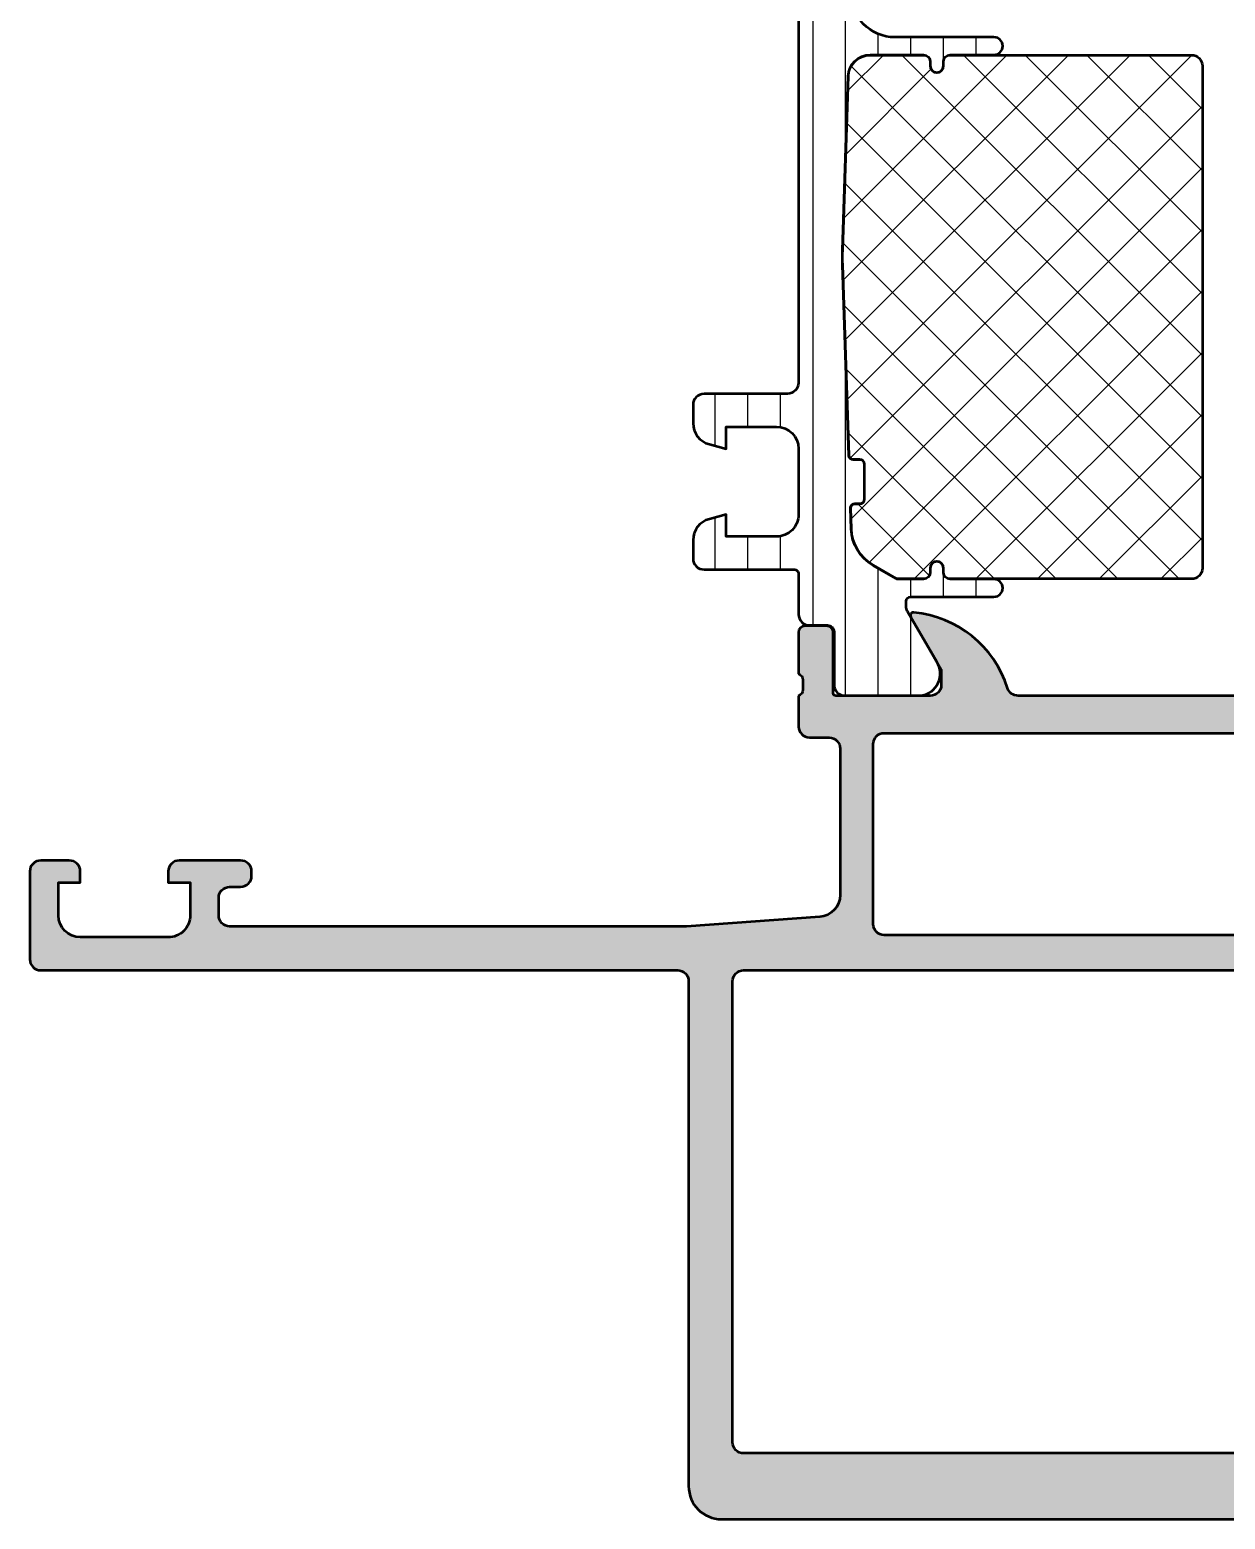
# Model space of a CAD drawing. Extents: x 0 to 104, y -25 to 90.
# Drawn here: x 0 to 54.4, y -25 to 42.8 of the extents above; entities that cross this region are included whole.
import ezdxf

# ---------------------------------------------------------------- set-up
doc = ezdxf.new("R2010")
doc.units = 0
for name, color, linetype, lineweight in [('0S-Alu contour', 7, 'Continuous', 50), ('0S-Alu hatch', 252, 'Continuous', 25), ('0S-Plastic contour', 254, 'Continuous', 50), ('0S-Plastic hatch', 253, 'Continuous', 25), ('0S-PT contour', 91, 'Continuous', 50), ('0S-PT hatch', 103, 'Continuous', 25)]:
    doc.layers.add(name, color=color, linetype=linetype, lineweight=lineweight)

# ---------------------------------------------------------------- blocks, each defined once
blk = doc.blocks.new('439470__2606C17D_E844_422C_BFD8_813927FF504A_')
at = {"layer": '0S-PT hatch'}
h = blk.add_hatch(dxfattribs=at)
h.set_pattern_fill('ANSI37', color=256, scale=0.625, angle=90, style=0)
h.set_pattern_definition([(135, (0, 0), (-1.403165018917055, -1.403165018917055), []), (225, (0, 0), (1.403165018917055, -1.403165018917055), [])])
edge = h.paths.add_edge_path()
edge.add_line((53.38999999999995, 41.19001272907964), (53.38999999999996, 18.31001272907964))
edge.add_ellipse((52.89999999999998, 18.31001272907965), major_axis=(-0.4899999999999878, 0), ratio=1, start_angle=90, end_angle=180, ccw=False)
edge.add_line((52.89999999999998, 17.82001272907966), (43.89999999999999, 17.8200127290796))
edge.add_line((43.89999999999999, 17.8200127290796), (41.9, 17.82001272907963))
edge.add_ellipse((41.9, 18.11001272907963), major_axis=(-0.2899999999999955, 0), ratio=1, start_angle=0, end_angle=89.99999999999858, ccw=False)
edge.add_line((41.61000000000001, 18.11001272907952), (41.60999999999993, 18.31001272907975))
edge.add_arc((41.29999999999993, 18.31001272907966), 0.3099999999999952, 0, 180)
edge.add_line((40.98999999999993, 18.31001272907958), (40.98999999999999, 18.11001272907976))
edge.add_ellipse((40.69999999999995, 18.11001272907969), major_axis=(-0.2900000000000347, 0), ratio=1, start_angle=90.00000000000142, end_angle=180, ccw=False)
edge.add_line((40.69999999999995, 17.82001272907965), (39.53589838479972, 17.82001272907965))
edge.add_ellipse((39.53589838479973, 18.0100127287111), major_axis=(-0.1899999996314463, 0), ratio=1, start_angle=60.00000534630499, end_angle=89.99999999999568, ccw=False)
edge.add_line((39.44089840033779, 17.84546789344672), (38.40409590093626, 18.44406596657968))
edge.add_ellipse((39.39909573626413, 20.1674566062667), major_axis=(-1.98999999227722, 0), ratio=1, start_angle=1.722604667158521, end_angle=60.000005346308, ccw=False)
edge.add_line((37.40999506830988, 20.10763602446322), (37.37927362931835, 21.04376804488765))
edge.add_ellipse((37.56917139848768, 21.04999999999961), major_axis=(-0.1900000000000126, 0), ratio=1, start_angle=-90, end_angle=1.8796251589948838, ccw=False)
edge.add_line((37.56917139848768, 21.23999999999963), (37.79999999999999, 21.23999999999962))
edge.add_arc((37.79999999999998, 21.44999999999962), 0.2100000000000008, 270.0000000000019, 360)
edge.add_line((38.00999999999998, 21.44999999999963), (38.00999999999999, 23.04999999999962))
edge.add_arc((37.79999999999998, 23.04999999999962), 0.210000000000008, 0, 89.99999999999805)
edge.add_line((37.79999999999999, 23.25999999999963), (37.49040958715016, 23.25999999999963))
edge.add_ellipse((37.49040958715017, 23.44999999999963), major_axis=(-0.1900000000000013, 0), ratio=1, start_angle=1.8796251589948838, end_angle=89.99999999999568, ccw=False)
edge.add_line((37.30051181798085, 23.44376804488766), (37.015375189466, 32.13234308924557))
edge.add_ellipse((47.00000000000103, 32.46001272908021), major_axis=(-9.990000000001055, 0), ratio=1, start_angle=-1.8796251590375732, end_angle=1.8796251589956796, ccw=False)
edge.add_line((37.01537518946624, 32.7876823689222), (37.27314964864753, 40.72248779861804))
edge.add_ellipse((38.2626152114766, 40.69001443652173), major_axis=(-0.9899982925593842, 0), ratio=1, start_angle=269.9999043405416, end_angle=358.12027918121726, ccw=False)
edge.add_line((38.26261686435053, 41.68001272907973), (40.70000000000005, 41.68001272907964))
edge.add_ellipse((40.70000000000005, 41.39001272907971), major_axis=(-0.2899999999999423, 0), ratio=1, start_angle=180, end_angle=270, ccw=False)
edge.add_line((40.98999999999999, 41.39001272907971), (40.98999999999999, 41.19001272907967))
edge.add_arc((41.29999999999998, 41.19001272907967), 0.309999999999981, 180, 360)
edge.add_line((41.60999999999996, 41.19001272907967), (41.60999999999996, 41.39001272907967))
edge.add_ellipse((41.89999999999993, 41.39001272907967), major_axis=(-0.2899999999999707, 0), ratio=1, start_angle=270.0000000000014, end_angle=360, ccw=False)
edge.add_line((41.89999999999992, 41.68001272907964), (43.89999999999999, 41.68001272907964))
edge.add_line((43.89999999999999, 41.68001272907964), (52.89999999999992, 41.68001272907966))
edge.add_ellipse((52.89999999999993, 41.19001272907965), major_axis=(-0.4900000000000091, 0), ratio=1, start_angle=180, end_angle=270.0000000000008, ccw=False)
at = {"layer": '0S-PT contour', "color": 7}
for points in [[(38.26261686435053, 41.68001272907973), (40.70000000000005, 41.68001272907964)], [(40.98999999999999, 41.39001272907971), (40.98999999999999, 41.19001272907967)], [(41.60999999999996, 41.19001272907967), (41.60999999999996, 41.39001272907967)], [(41.89999999999992, 41.68001272907964), (43.89999999999999, 41.68001272907964), (52.89999999999992, 41.68001272907966)], [(37.01537518946624, 32.7876823689222), (37.27314964864753, 40.72248779861804)], [(53.38999999999995, 41.19001272907964), (53.38999999999996, 18.31001272907964)], [(37.30051181798085, 23.44376804488766), (37.015375189466, 32.13234308924557)], [(37.79999999999999, 23.25999999999963), (37.49040958715016, 23.25999999999963)], [(38.00999999999998, 21.44999999999963), (38.00999999999999, 23.04999999999962)], [(37.40999506830988, 20.10763602446322), (37.37927362931835, 21.04376804488765)], [(37.56917139848768, 21.23999999999963), (37.79999999999999, 21.23999999999962)], [(39.44089840033779, 17.84546789344672), (38.40409590093626, 18.44406596657968)], [(40.69999999999995, 17.82001272907965), (39.53589838479972, 17.82001272907965)], [(40.98999999999993, 18.31001272907958), (40.98999999999999, 18.11001272907976)], [(41.61000000000001, 18.11001272907952), (41.60999999999993, 18.31001272907975)], [(52.89999999999998, 17.82001272907966), (43.89999999999999, 17.8200127290796), (41.9, 17.82001272907963)]]:
    blk.add_lwpolyline(points, dxfattribs=at)
at = {"layer": '0S-PT contour', "color": 7, "extrusion": (0, 0, -1)}
for centre, radius, start, end in [((-38.2626152114766, 40.69001443652173), 0.9899982925593842, 1.879720818782751, 90.0000956594584), ((-40.70000000000005, 41.39001272907971), 0.2899999999999423, 90, 180), ((-41.89999999999993, 41.39001272907967), 0.2899999999999707, 0, 89.9999999999986), ((-52.89999999999993, 41.19001272907965), 0.4900000000000091, 89.99999999999918, 180), ((-47.00000000000103, 32.46001272908021), 9.990000000001055, 358.1203748410043, 1.879625159037613), ((-37.49040958715017, 23.44999999999963), 0.1900000000000013, 270.0000000000043, 358.1203748410051), ((-37.56917139848768, 21.04999999999961), 0.1900000000000126, 358.1203748410051, 90), ((-39.39909573626413, 20.1674566062667), 1.98999999227722, 299.999994653692, 358.2773953328415), ((-39.53589838479973, 18.0100127287111), 0.1899999996314463, 270.0000000000043, 299.999994653695), ((-40.69999999999995, 18.11001272907969), 0.2900000000000347, 180, 269.9999999999986), ((-41.9, 18.11001272907963), 0.2899999999999956, 270.0000000000014, 0), ((-52.89999999999998, 18.31001272907965), 0.4899999999999878, 180, 270)]:
    blk.add_arc(centre, radius, start, end, dxfattribs=at)
at = {"layer": '0S-PT contour', "color": 7}
for centre, radius, start, end in [((41.29999999999998, 41.19001272907967), 0.309999999999981, 180, 0), ((37.79999999999998, 23.04999999999962), 0.210000000000008, 0, 89.99999999999805), ((37.79999999999998, 21.44999999999962), 0.2100000000000008, 270.0000000000019, 0), ((41.29999999999993, 18.31001272907966), 0.3099999999999952, 0, 180)]:
    blk.add_arc(centre, radius, start, end, dxfattribs=at)
blk = doc.blocks.new('284639__B4BC4FC8_8B70_4D64_A256_38E48E57E99B___7D52EF8F_639D_42D3_B5BF_4FE0A9DB1EBC_')
at = {"layer": '0S-Plastic hatch'}
h = blk.add_hatch(dxfattribs=at)
h.set_pattern_fill('ANSI31', color=256, scale=0.4680000000000001, angle=45, style=0)
h.set_pattern_definition([(90, (0, 0), (-1.4859, 0), [])])
edge = h.paths.add_edge_path()
edge.add_line((34.99999999999994, 48.79000299999965), (35, 26.74999999999958))
edge.add_ellipse((34.50000000000001, 26.74999999999958), major_axis=(-0.4999999999999858, 0), ratio=1, start_angle=90.0000000000008, end_angle=180, ccw=False)
edge.add_line((34.50000000000001, 26.24999999999959), (30.69999999999997, 26.2499999999996))
edge.add_arc((30.69999999999997, 25.74999999999963), 0.4999999999999681, 90, 180)
edge.add_line((30.2, 25.74999999999963), (30.19999999999999, 24.9192507766253))
edge.add_arc((31.20000000000009, 24.91925077662529), 1.000000000000103, 180, 255.0000000000064)
edge.add_line((30.94118095489765, 23.9533249503361), (31.7, 23.74999999999965))
edge.add_line((31.7, 23.74999999999965), (31.7, 24.74999999999957))
edge.add_line((31.7, 24.74999999999957), (34.00000000000007, 24.74999999999953))
edge.add_ellipse((34.00000000000006, 23.7499999999996), major_axis=(-0.999999999999936, 0), ratio=1, start_angle=180, end_angle=269.9999999999992, ccw=False)
edge.add_line((35, 23.7499999999996), (34.99999999999999, 20.74999999999958))
edge.add_ellipse((33.99999999999999, 20.74999999999959), major_axis=(-0.9999999999999928, 0), ratio=1, start_angle=89.9999999999996, end_angle=180, ccw=False)
edge.add_line((33.99999999999999, 19.74999999999959), (31.69999999999999, 19.74999999999959))
edge.add_line((31.69999999999999, 19.74999999999959), (31.69999999999999, 20.7499999999996))
edge.add_line((31.69999999999999, 20.7499999999996), (30.94118095489742, 20.54667504966297))
edge.add_arc((31.19999999999999, 19.58074922337391), 0.9999999999999957, 105.0000000000028, 180)
edge.add_line((30.2, 19.58074922337392), (30.2, 18.74999999999953))
edge.add_arc((30.69999999999999, 18.74999999999953), 0.4999999999999929, 180, 270.0000000000008)
edge.add_line((30.7, 18.24999999999954), (34.79999999999998, 18.2499999999996))
edge.add_ellipse((34.79999999999999, 18.04999999999958), major_axis=(-0.2000000000000206, 0), ratio=1, start_angle=180, end_angle=270.00000000000205, ccw=False)
edge.add_line((35, 18.04999999999957), (35.00000000000001, 16.20999699999964))
edge.add_arc((35.50000000000001, 16.20999699999965), 0.5, 180, 269.9999999999992)
edge.add_line((35.5, 15.70999699999965), (36.31804666212627, 15.70999699999965))
edge.add_ellipse((36.31804666212627, 15.40999699999963), major_axis=(-0.3000000000000184, 0), ratio=1, start_angle=179.9920752627074, end_angle=270, ccw=False)
edge.add_line((36.61804665925673, 15.40995550617244), (36.61771471172926, 13.00999861706357))
edge.add_arc((37.11771068916784, 13.00999597743822), 0.4999959774455549, 179.9996975182267, 270)
edge.add_line((37.11771068916784, 12.50999999999266), (40.59425482689242, 12.50999999999964))
edge.add_arc((40.45194417790106, 13.49981807472249), 0.9999960709244813, 278.1816080518998, 392.7270160998409)
edge.add_line((41.29319682689241, 14.04045299999965), (39.96698728326968, 16.33751562589297))
edge.add_ellipse((40.40000000000004, 16.58751560019252), major_axis=(-0.4999999999999856, 0), ratio=1, start_angle=0, end_angle=29.999996599345593, ccw=False)
edge.add_line((39.90000000000005, 16.5875156001924), (39.9, 16.81001272907964))
edge.add_ellipse((40.09999999999996, 16.81001272907969), major_axis=(-0.1999999999999602, 0), ratio=1, start_angle=270, end_angle=360, ccw=False)
edge.add_line((40.09999999999996, 17.01001272907965), (43.89999999999999, 17.01001272907959))
edge.add_arc((43.89999999999999, 17.4100127290796), 0.4000000000000057, 269.999999999999, 449.999999999999)
edge.add_line((43.9, 17.8100127290796), (41.89999999999995, 17.81001272907961))
edge.add_ellipse((41.89999999999996, 18.11001272907961), major_axis=(-0.3000000000000043, 0), ratio=1, start_angle=0, end_angle=89.99999999999869, ccw=False)
edge.add_line((41.59999999999995, 18.11001272907962), (41.59999999999995, 18.31001272907954))
edge.add_arc((41.29999999999994, 18.31001272907952), 0.3000000000000114, 0, 180)
edge.add_line((40.99999999999993, 18.31001272907949), (40.99999999999998, 18.11001272907973))
edge.add_ellipse((40.69999999999999, 18.11001272907965), major_axis=(-0.2999999999999971, 0), ratio=1, start_angle=90, end_angle=180, ccw=False)
edge.add_line((40.69999999999999, 17.81001272907965), (39.53589838479969, 17.81001272907966))
edge.add_ellipse((39.53589838479969, 18.01001272871102), major_axis=(-0.1999999996313662, 0), ratio=1, start_angle=60.00000534630709, end_angle=90, ccw=False)
edge.add_line((39.43589840114589, 17.83680763894231), (38.39909590174435, 18.43540571207529))
edge.add_ellipse((39.39909573626412, 20.1674566062667), major_axis=(-1.999999992277204, 0), ratio=1, start_angle=1.722997710503023, end_angle=60.00000534630789, ccw=False)
edge.add_line((37.40000000000001, 20.10732170492414), (37.3692790098884, 21.04344004725019))
edge.add_ellipse((37.56917139848768, 21.04999999999963), major_axis=(-0.199999999999995, 0), ratio=1, start_angle=-90, end_angle=1.8796251589956796, ccw=False)
edge.add_line((37.56917139848768, 21.24999999999962), (37.8, 21.24999999999962))
edge.add_arc((37.8, 21.44999999999962), 0.1999999999999957, 270, 360)
edge.add_line((37.99999999999999, 21.44999999999962), (37.99999999999999, 23.04999999999962))
edge.add_arc((37.79999999999999, 23.04999999999962), 0.2000000000000028, 0, 90)
edge.add_line((37.79999999999999, 23.24999999999962), (37.49040958715016, 23.24999999999962))
edge.add_ellipse((37.49040958715016, 23.44999999999962), major_axis=(-0.1999999999999957, 0), ratio=1, start_angle=1.8796251589956796, end_angle=90, ccw=False)
edge.add_line((37.29051719855089, 23.44344004725018), (37.00536017351675, 32.13127823726563))
edge.add_ellipse((46.99997792217612, 32.45932710280771), major_axis=(-10.00000000000002, 0), ratio=1, start_angle=-1.8796251591504074, end_angle=1.879918832253395, ccw=False)
edge.add_line((37.00535849221305, 32.78732474030682), (37.26315492135421, 40.72281249283133))
edge.add_ellipse((38.26261686435048, 40.6900127290797), major_axis=(-1.00000000000002, 0), ratio=1, start_angle=269.9999999999984, end_angle=358.120374840751, ccw=False)
edge.add_line((38.26261686435051, 41.69001272907971), (40.70000000000002, 41.69001272907967))
edge.add_ellipse((40.70000000000002, 41.39001272907972), major_axis=(-0.2999999999999474, 0), ratio=1, start_angle=180, end_angle=270, ccw=False)
edge.add_line((40.99999999999997, 41.39001272907976), (41, 41.19001272907961))
edge.add_arc((41.29999999999998, 41.19001272907961), 0.2999999999999758, 180, 360)
edge.add_line((41.59999999999995, 41.19001272907961), (41.59999999999995, 41.39001272907968))
edge.add_ellipse((41.89999999999992, 41.39001272907967), major_axis=(-0.2999999999999616, 0), ratio=1, start_angle=270, end_angle=360, ccw=False)
edge.add_line((41.89999999999992, 41.69001272907964), (43.89999999999999, 41.69001272907968))
edge.add_arc((43.89999999999999, 42.09001272907966), 0.3999999999999772, 270.000000000001, 450.000000000001)
edge.add_line((43.89999999999998, 42.49001272907963), (39.38786141229966, 42.49001272907956))
edge.add_ellipse((39.38786141229964, 44.49001272907957), major_axis=(-2.000000000000007, 0), ratio=1, start_angle=-1.8796251589996018, end_angle=90.00000000000063, ccw=False)
edge.add_line((37.38893752630685, 44.55561225657413), (37.40000000000008, 44.89270375323781))
edge.add_ellipse((39.39909574398344, 44.8325688516603), major_axis=(-2.00000000000003, 0), ratio=1, start_angle=299.99999447637856, end_angle=358.27700228941836, ccw=False)
edge.add_line((38.39909591096244, 46.56461975563457), (39.39999991651043, 47.14249182401396))
edge.add_arc((38.89999999999993, 48.00851727600113), 1.000000000000036, 299.9999944763779, 360)
edge.add_line((39.89999999999997, 48.00851727600098), (39.90000000000003, 48.4045700655036))
edge.add_ellipse((40.40000000000002, 48.40457006550354), major_axis=(-0.5, 0), ratio=1, start_angle=330.00000340065566, end_angle=360, ccw=False)
edge.add_line((39.96698728326965, 48.6545700398031), (41.29776616930642, 50.9595469999996))
edge.add_arc((40.45651352031512, 51.50018192527682), 0.9999960709244666, 327.2729839001546, 441.818391948098)
edge.add_line((40.59882416930651, 52.48999999999965), (37.1222800315819, 52.49000000000664))
edge.add_arc((37.1222800315819, 51.99000402256107), 0.4999959774455647, 89.9999999999992, 180.0079247372927)
edge.add_line((36.6222840589189, 51.98993486673879), (36.6226159988014, 49.59004449239205))
edge.add_ellipse((36.32261600310557, 49.59000299856505), major_axis=(-0.2999999985653976, 0), ratio=1, start_angle=90, end_angle=180.0079247372468, ccw=False)
edge.add_line((36.32261600310557, 49.29000299999965), (35.49999999999994, 49.29000299999966))
edge.add_arc((35.49999999999994, 48.79000299999965), 0.5, 90, 180)
at = {"layer": '0S-Plastic contour', "color": 7}
for points in [[(40.59882416930651, 52.48999999999965), (37.1222800315819, 52.49000000000664)], [(36.6222840589189, 51.98993486673879), (36.6226159988014, 49.59004449239205)], [(39.96698728326965, 48.6545700398031), (41.29776616930642, 50.9595469999996)], [(36.32261600310557, 49.29000299999965), (35.49999999999994, 49.29000299999966)], [(34.99999999999994, 48.79000299999965), (35, 26.74999999999958)], [(39.89999999999997, 48.00851727600098), (39.90000000000003, 48.4045700655036)], [(38.39909591096244, 46.56461975563457), (39.39999991651043, 47.14249182401396)], [(37.38893752630685, 44.55561225657413), (37.40000000000008, 44.89270375323781)], [(43.89999999999998, 42.49001272907963), (39.38786141229966, 42.49001272907956)], [(38.26261686435051, 41.69001272907971), (40.70000000000002, 41.69001272907967)], [(40.99999999999997, 41.39001272907976), (41, 41.19001272907961)], [(41.59999999999995, 41.19001272907961), (41.59999999999995, 41.39001272907968)], [(41.89999999999992, 41.69001272907964), (43.89999999999999, 41.69001272907968)], [(37.00535849221305, 32.78732474030682), (37.26315492135421, 40.72281249283133)], [(37.29051719855089, 23.44344004725018), (37.00536017351675, 32.13127823726563)], [(34.50000000000001, 26.24999999999959), (30.69999999999997, 26.2499999999996)], [(30.2, 25.74999999999963), (30.19999999999999, 24.9192507766253)], [(30.94118095489765, 23.9533249503361), (31.7, 23.74999999999965), (31.7, 24.74999999999957), (34.00000000000007, 24.74999999999953)], [(35, 23.7499999999996), (34.99999999999999, 20.74999999999958)], [(37.79999999999999, 23.24999999999962), (37.49040958715016, 23.24999999999962)], [(37.99999999999999, 21.44999999999962), (37.99999999999999, 23.04999999999962)], [(37.40000000000001, 20.10732170492414), (37.3692790098884, 21.04344004725019)], [(37.56917139848768, 21.24999999999962), (37.8, 21.24999999999962)], [(33.99999999999999, 19.74999999999959), (31.69999999999999, 19.74999999999959), (31.69999999999999, 20.7499999999996), (30.94118095489742, 20.54667504966297)], [(30.2, 19.58074922337392), (30.2, 18.74999999999953)], [(39.43589840114589, 17.83680763894231), (38.39909590174435, 18.43540571207529)], [(30.7, 18.24999999999954), (34.79999999999998, 18.2499999999996)], [(35, 18.04999999999957), (35.00000000000001, 16.20999699999964)], [(40.69999999999999, 17.81001272907965), (39.53589838479969, 17.81001272907966)], [(40.99999999999993, 18.31001272907949), (40.99999999999998, 18.11001272907973)], [(41.59999999999995, 18.11001272907962), (41.59999999999995, 18.31001272907954)], [(43.9, 17.8100127290796), (41.89999999999995, 17.81001272907961)], [(40.09999999999996, 17.01001272907965), (43.89999999999999, 17.01001272907959)], [(39.90000000000005, 16.5875156001924), (39.9, 16.81001272907964)], [(41.29319682689241, 14.04045299999965), (39.96698728326968, 16.33751562589297)], [(35.5, 15.70999699999965), (36.31804666212627, 15.70999699999965)], [(36.61804665925673, 15.40995550617244), (36.61771471172926, 13.00999861706357)], [(37.11771068916784, 12.50999999999266), (40.59425482689242, 12.50999999999964)]]:
    blk.add_lwpolyline(points, dxfattribs=at)
for centre, radius, start, end in [((37.1222800315819, 51.99000402256107), 0.4999959774455647, 89.9999999999992, 180.0079247372927), ((40.45651352031512, 51.50018192527682), 0.9999960709244666, 327.2729839001546, 81.81839194809803), ((35.49999999999994, 48.79000299999965), 0.5, 90, 180), ((38.89999999999993, 48.00851727600113), 1.000000000000036, 299.9999944763779, 0), ((43.89999999999999, 42.09001272907966), 0.3999999999999772, 270.000000000001, 90.00000000000102), ((41.29999999999998, 41.19001272907961), 0.2999999999999758, 180, 0), ((30.69999999999997, 25.74999999999963), 0.4999999999999681, 90, 180), ((31.20000000000009, 24.91925077662529), 1.000000000000103, 180, 255.0000000000064), ((37.79999999999999, 23.04999999999962), 0.2000000000000028, 0, 90), ((37.8, 21.44999999999962), 0.1999999999999957, 270, 0), ((31.19999999999999, 19.58074922337391), 0.9999999999999957, 105.0000000000028, 180), ((30.69999999999999, 18.74999999999953), 0.4999999999999929, 180, 270.0000000000008), ((41.29999999999994, 18.31001272907952), 0.3000000000000114, 0, 180), ((43.89999999999999, 17.4100127290796), 0.4000000000000057, 269.999999999999, 89.99999999999898), ((35.50000000000001, 16.20999699999965), 0.5, 180, 269.9999999999992), ((40.45194417790106, 13.49981807472249), 0.9999960709244813, 278.1816080518998, 32.72701609984092), ((37.11771068916784, 13.00999597743822), 0.4999959774455549, 179.9996975182267, 270)]:
    blk.add_arc(centre, radius, start, end, dxfattribs=at)
at = {"layer": '0S-Plastic contour', "color": 7, "extrusion": (0, 0, -1)}
for centre, radius, start, end in [((-36.32261600310557, 49.59000299856505), 0.2999999985653976, 179.9920752627532, 270), ((-40.40000000000002, 48.40457006550354), 0.5, 0, 29.99999659934436), ((-39.39909574398344, 44.8325688516603), 2.00000000000003, 1.722997710581646, 60.00000552362142), ((-39.38786141229964, 44.49001272907957), 2.000000000000007, 269.9999999999994, 1.879625158999601), ((-38.26261686435048, 40.6900127290797), 1.00000000000002, 1.879625159249005, 90.0000000000016), ((-40.70000000000002, 41.39001272907972), 0.2999999999999474, 90, 180), ((-41.89999999999992, 41.39001272907967), 0.2999999999999616, 0, 90), ((-46.99997792217612, 32.45932710280771), 10.00000000000002, 358.1200811677466, 1.879625159150485), ((-34.50000000000001, 26.74999999999958), 0.4999999999999858, 180, 269.9999999999992), ((-34.00000000000006, 23.7499999999996), 0.999999999999936, 90.00000000000081, 180), ((-37.49040958715016, 23.44999999999962), 0.1999999999999957, 270, 358.1203748410043), ((-37.56917139848768, 21.04999999999963), 0.199999999999995, 358.1203748410043, 90), ((-33.99999999999999, 20.74999999999959), 0.9999999999999928, 180, 270.0000000000004), ((-39.39909573626412, 20.1674566062667), 1.999999992277204, 299.9999946536922, 358.277002289497), ((-34.79999999999999, 18.04999999999958), 0.2000000000000206, 89.99999999999797, 180), ((-39.53589838479969, 18.01001272871102), 0.1999999996313662, 270, 299.9999946536929), ((-40.69999999999999, 18.11001272907965), 0.2999999999999971, 180, 270), ((-41.89999999999996, 18.11001272907961), 0.3000000000000043, 270.0000000000013, 0), ((-40.09999999999996, 16.81001272907969), 0.1999999999999602, 0, 90), ((-40.40000000000004, 16.58751560019252), 0.4999999999999856, 330.0000034006544, 0), ((-36.31804666212627, 15.40999699999963), 0.3000000000000185, 90, 180.0079247372927)]:
    blk.add_arc(centre, radius, start, end, dxfattribs=at)
blk = doc.blocks.new('445350__10BECCF6_0E01_453A_B6A1_274270D3B160_')
at = {"layer": '0S-Alu hatch'}
h = blk.add_hatch(color=256, dxfattribs=at)
edge = h.paths.add_edge_path()
edge.add_line((35.49999999999999, 10.60000000000001), (36.4, 10.60000000000001))
edge.add_ellipse((36.39999999999999, 10.1), major_axis=(-0.5000000000000071, 0), ratio=1, start_angle=180, end_angle=269.9999999999992, ccw=False)
edge.add_line((36.9, 10.1), (36.89999999999999, 3.431119203401296))
edge.add_ellipse((35.89999999999999, 3.431119203401298), major_axis=(-1, 0), ratio=1, start_angle=94.08561677997488, end_angle=180, ccw=False)
edge.add_line((35.9712470499879, 2.433660503570563), (29.89999999999999, 2.000000000000004))
edge.add_line((29.89999999999999, 2.000000000000004), (9.100000000000001, 2.000000000000003))
edge.add_ellipse((9.100000000000003, 2.500000000000008), major_axis=(-0.5000000000000054, 0), ratio=1, start_angle=0, end_angle=89.99999999999977, ccw=False)
edge.add_line((8.599999999999998, 2.500000000000008), (8.6, 3.300000000000004))
edge.add_ellipse((9.099999999999998, 3.300000000000003), major_axis=(-0.4999999999999983, 0), ratio=1, start_angle=270, end_angle=360, ccw=False)
edge.add_line((9.099999999999998, 3.800000000000001), (9.600000000000001, 3.800000000000002))
edge.add_arc((9.6, 4.300000000000004), 0.5000000000000018, 270.0000000000002, 360)
edge.add_line((10.1, 4.300000000000004), (10.1, 4.500000000000006))
edge.add_arc((9.6, 4.500000000000001), 0.5, 0, 89.9999999999998)
edge.add_line((9.600000000000001, 5.000000000000001), (6.800000000000002, 5.000000000000002))
edge.add_arc((6.800000000000002, 4.500000000000001), 0.5000000000000009, 90, 180)
edge.add_line((6.300000000000001, 4.500000000000001), (6.300000000000001, 4.000000000000003))
edge.add_line((6.300000000000001, 4.000000000000003), (7.300000000000001, 4.000000000000003))
edge.add_line((7.300000000000001, 4.000000000000003), (7.300000000000001, 2.500000000000001))
edge.add_ellipse((6.300000000000003, 2.500000000000002), major_axis=(-0.9999999999999982, 0), ratio=1, start_angle=90, end_angle=180, ccw=False)
edge.add_line((6.300000000000002, 1.500000000000003), (2.299999999999999, 1.500000000000002))
edge.add_ellipse((2.299999999999999, 2.500000000000002), major_axis=(-1, 0), ratio=1, start_angle=0, end_angle=90, ccw=False)
edge.add_line((1.299999999999999, 2.500000000000002), (1.299999999999999, 4.000000000000002))
edge.add_line((1.299999999999999, 4.000000000000002), (2.299999999999999, 4.000000000000002))
edge.add_line((2.299999999999999, 4.000000000000002), (2.299999999999999, 4.500000000000002))
edge.add_arc((1.8, 4.500000000000002), 0.4999999999999999, 0, 89.99999999999994)
edge.add_line((1.8, 5.000000000000002), (0.4999999999999999, 5.000000000000002))
edge.add_arc((0.4999999999999997, 4.500000000000002), 0.5, 89.99999999999999, 180)
edge.add_line((-3e-16, 4.500000000000002), (0, 0.5000000000000036))
edge.add_arc((0.5000000000000036, 0.5000000000000036), 0.5000000000000036, 180, 270)
edge.add_line((0.5000000000000034, 0), (29.5, 0))
edge.add_ellipse((29.5, -0.5), major_axis=(-0.5, 0), ratio=1, start_angle=180, end_angle=270, ccw=False)
edge.add_line((30, -0.4999999999999999), (30, -23.49999999999999))
edge.add_arc((31.49999999999999, -23.49999999999999), 1.5, 180, 270)
edge.add_line((31.49999999999999, -24.99999999999999), (72.49999999999999, -24.99999999999998))
edge.add_arc((72.49999999999999, -23.49999999999998), 1.5, 270, 360)
edge.add_line((73.99999999999999, -23.49999999999998), (73.99999999999999, -0.4999999999999965))
edge.add_ellipse((74.49999999999999, -0.4999999999999954), major_axis=(-0.5, 0), ratio=1, start_angle=270, end_angle=360, ccw=False)
edge.add_line((74.49999999999999, 4.7e-15), (103.5, 3.6e-15))
edge.add_arc((103.5, 0.500000000000031), 0.5000000000000275, 270, 360)
edge.add_line((104, 0.5000000000000343), (104, 4.500000000000024))
edge.add_arc((103.5, 4.500000000000021), 0.4999999999999716, 0, 90)
edge.add_line((103.5, 4.999999999999992), (102.2, 5))
edge.add_arc((102.2, 4.499999999999988), 0.5000000000000125, 90, 180)
edge.add_line((101.7, 4.499999999999989), (101.7, 4.000000000000002))
edge.add_line((101.7, 4.000000000000002), (102.7, 4.000000000000002))
edge.add_line((102.7, 4.000000000000002), (102.7, 2.499999999999983))
edge.add_ellipse((101.7, 2.499999999999992), major_axis=(-1, 0), ratio=1, start_angle=89.9999999999992, end_angle=180, ccw=False)
edge.add_line((101.6999999999999, 1.499999999999992), (97.70000000000002, 1.500000000000002))
edge.add_ellipse((97.70000000000002, 2.500000000000021), major_axis=(-1.000000000000018, 0), ratio=1, start_angle=0, end_angle=90, ccw=False)
edge.add_line((96.69999999999999, 2.500000000000024), (96.70000000000002, 4.000000000000003))
edge.add_line((96.70000000000002, 4.000000000000003), (97.70000000000002, 4.000000000000003))
edge.add_line((97.70000000000002, 4.000000000000003), (97.69999999999999, 4.499999999999991))
edge.add_arc((97.19999999999997, 4.499999999999991), 0.5000000000000142, 0, 89.99999999999837)
edge.add_line((97.19999999999997, 5.000000000000005), (94.40000000000003, 5.000000000000003))
edge.add_arc((94.40000000000003, 4.499999999999976), 0.5000000000000266, 90, 180)
edge.add_line((93.89999999999998, 4.499999999999941), (93.9, 4.299999999999966))
edge.add_arc((94.4, 4.300000000000001), 0.5, 180, 270)
edge.add_line((94.4, 3.800000000000001), (94.9, 3.800000000000002))
edge.add_ellipse((94.9, 3.300000000000004), major_axis=(-0.4999999999999987, 0), ratio=1, start_angle=180, end_angle=270, ccw=False)
edge.add_line((95.4, 3.300000000000003), (95.4, 2.500000000000007))
edge.add_ellipse((94.9, 2.500000000000007), major_axis=(-0.5, 0), ratio=1, start_angle=90, end_angle=180, ccw=False)
edge.add_line((94.9, 2.000000000000007), (74.09999999999998, 2.000000000000004))
edge.add_line((74.09999999999998, 2.000000000000004), (68.02875295001208, 2.433660503570564))
edge.add_ellipse((68.1, 3.431119203401288), major_axis=(-0.9999999999999895, 0), ratio=1, start_angle=0, end_angle=85.9143832200246, ccw=False)
edge.add_line((67.1, 3.431119203401288), (67.1, 10.1))
edge.add_ellipse((67.6, 10.1), major_axis=(-0.5, 0), ratio=1, start_angle=270, end_angle=360, ccw=False)
edge.add_line((67.6, 10.6), (68.5, 10.6))
edge.add_arc((68.5, 11.1), 0.5, 270, 360)
edge.add_line((69, 11.1), (69, 12.50000000000001))
edge.add_ellipse((69.07883644654304, 12.76752059199313), major_axis=(-0.2788950563274375, 0), ratio=1, start_angle=-1.164589374103116, end_angle=73.58012358050962, ccw=False)
edge.add_line((68.79999899999999, 12.77318899999153), (68.79999900000001, 13.22678299999153))
edge.add_ellipse((69.07886709564318, 13.23244365946857), major_axis=(-0.278925541737143, 0), ratio=1, start_angle=-73.57540544464308, end_angle=1.1628700728817876, ccw=False)
edge.add_line((69, 13.4999869999915), (69, 15.379998))
edge.add_arc((68.69999999999999, 15.379998), 0.3000000000000114, 0, 90)
edge.add_line((68.69999999999999, 15.67999800000001), (67.7200256809572, 15.67999800000002))
edge.add_arc((67.7200256809572, 15.37999800000002), 0.2999999999999971, 90, 180)
edge.add_line((67.4200256809572, 15.37999800000002), (67.42002568095722, 12.62000000000003))
edge.add_ellipse((67.30002568095722, 12.62000000000003), major_axis=(-0.1200000000000045, 0), ratio=1, start_angle=90.00000000000682, end_angle=180, ccw=False)
edge.add_line((67.30002568095723, 12.50000000000003), (63.00000000000004, 12.50000000000004))
edge.add_ellipse((63.00000000000004, 13.00000000000003), major_axis=(-0.4999999999999858, 0), ratio=1, start_angle=0, end_angle=90, ccw=False)
edge.add_line((62.50000000000005, 13.00000000000008), (62.50000000000013, 13.7000000000001))
edge.add_line((62.50000000000013, 13.7000000000001), (63.88149545762249, 16.09282032302761))
edge.add_arc((63.76188021535185, 16.16188021535176), 0.1381197846482815, 329.9999999999999, 455.6225775507901)
edge.add_arc((64.23822324117367, 11.3233911381529), 4.999999999999304, 95.62257755079098, 162.2515836439297)
edge.add_ellipse((58.99999999999987, 13.00000000000072), major_axis=(-0.5000000000006932, 0), ratio=1, start_angle=90, end_angle=162.2515836439298, ccw=False)
edge.add_line((58.99999999999987, 12.50000000000003), (45.00000000000015, 12.50000000000003))
edge.add_ellipse((45.00000000000015, 13.00000000000062), major_axis=(-0.5000000000005898, 0), ratio=1, start_angle=17.748416356070493, end_angle=90, ccw=False)
edge.add_arc((39.76177675882635, 11.32339113815279), 4.999999999999412, 17.74841635607035, 84.37742244920948)
edge.add_arc((40.23811978464815, 16.16188021535176), 0.1381197846482757, 84.37742244921265, 209.9999999999975)
edge.add_line((40.1185045423775, 16.09282032302763), (41.49999999999987, 13.70000000000008))
edge.add_line((41.49999999999987, 13.70000000000008), (41.49999999999993, 13.00000000000006))
edge.add_ellipse((40.99999999999995, 13.00000000000002), major_axis=(-0.4999999999999787, 0), ratio=1, start_angle=90.0000000000008, end_angle=180, ccw=False)
edge.add_line((40.99999999999996, 12.50000000000004), (36.69997431904278, 12.50000000000003))
edge.add_ellipse((36.69997431904278, 12.62000000000002), major_axis=(-0.1199999999999903, 0), ratio=1, start_angle=0, end_angle=90, ccw=False)
edge.add_line((36.57997431904279, 12.62000000000002), (36.57997431904279, 15.37999800000001))
edge.add_arc((36.27997431904278, 15.37999800000001), 0.3000000000000114, 0, 90.00000000000136)
edge.add_line((36.27997431904277, 15.67999800000002), (35.30000000000001, 15.67999800000002))
edge.add_arc((35.30000000000001, 15.37999800000001), 0.3000000000000114, 90, 180)
edge.add_line((35, 15.37999800000001), (35, 13.49998699999152))
edge.add_ellipse((34.92113290435683, 13.23244365946858), major_axis=(-0.2789255417371494, 0), ratio=1, start_angle=178.8371299271098, end_angle=253.575405444645, ccw=False)
edge.add_line((35.20000099999999, 13.2267829999915), (35.200001, 12.77318899999117))
edge.add_ellipse((34.92116355345693, 12.76752059199312), major_axis=(-0.2788950563274454, 0), ratio=1, start_angle=106.4198764194945, end_angle=181.1645893740303, ccw=False)
edge.add_line((35, 12.49999999999999), (35.00000000000001, 11.1))
edge.add_arc((35.5, 11.1), 0.4999999999999929, 180, 269.9999999999984)
edge = h.paths.add_edge_path()
edge.add_line((32, -21.49999999999999), (32, -0.5))
edge.add_ellipse((32.5, -0.5000000000000001), major_axis=(-0.5, 0), ratio=1, start_angle=270, end_angle=360, ccw=False)
edge.add_line((32.5, -1e-16), (71.49999999999999, -2e-16))
edge.add_ellipse((71.5, -0.5000000000000002), major_axis=(-0.5, 0), ratio=1, start_angle=180, end_angle=270.00000000000165, ccw=False)
edge.add_line((72, -0.5000000000000036), (72, -21.5))
edge.add_ellipse((71.5, -21.5), major_axis=(-0.5, 0), ratio=1, start_angle=90, end_angle=180, ccw=False)
edge.add_line((71.5, -22), (32.5, -21.99999999999999))
edge.add_ellipse((32.5, -21.49999999999999), major_axis=(-0.5, 0), ratio=1, start_angle=0, end_angle=90, ccw=False)
edge = h.paths.add_edge_path()
edge.add_line((65.1, 1.600000000000003), (38.9, 1.600000000000001))
edge.add_ellipse((38.9, 2.100000000000001), major_axis=(-0.5, 0), ratio=1, start_angle=0, end_angle=90, ccw=False)
edge.add_line((38.4, 2.100000000000001), (38.40000000000001, 10.3))
edge.add_ellipse((38.9, 10.3), major_axis=(-0.5, 0), ratio=1, start_angle=270, end_angle=360, ccw=False)
edge.add_line((38.9, 10.8), (65.1, 10.8))
edge.add_ellipse((65.1, 10.3), major_axis=(-0.5, 0), ratio=1, start_angle=180, end_angle=270, ccw=False)
edge.add_line((65.6, 10.29999999999999), (65.6, 2.100000000000003))
edge.add_ellipse((65.1, 2.100000000000003), major_axis=(-0.5, 0), ratio=1, start_angle=90, end_angle=180, ccw=False)
at = {"layer": '0S-Alu contour', "color": 7}
for points in [[(36.27997431904277, 15.67999800000002), (35.30000000000001, 15.67999800000002)], [(40.1185045423775, 16.09282032302763), (41.49999999999987, 13.70000000000008), (41.49999999999993, 13.00000000000006)], [(62.50000000000005, 13.00000000000008), (62.50000000000013, 13.7000000000001), (63.88149545762249, 16.09282032302761)], [(68.69999999999999, 15.67999800000001), (67.7200256809572, 15.67999800000002)], [(35, 15.37999800000001), (35, 13.49998699999152)], [(36.57997431904279, 12.62000000000002), (36.57997431904279, 15.37999800000001)], [(67.4200256809572, 15.37999800000002), (67.42002568095722, 12.62000000000003)], [(69, 13.4999869999915), (69, 15.379998)], [(35.20000099999999, 13.2267829999915), (35.200001, 12.77318899999117)], [(68.79999899999999, 12.77318899999153), (68.79999900000001, 13.22678299999153)], [(35, 12.49999999999999), (35.00000000000001, 11.1)], [(40.99999999999996, 12.50000000000004), (36.69997431904278, 12.50000000000003)], [(58.99999999999987, 12.50000000000003), (45.00000000000015, 12.50000000000003)], [(67.30002568095723, 12.50000000000003), (63.00000000000004, 12.50000000000004)], [(69, 11.1), (69, 12.50000000000001)], [(35.49999999999999, 10.60000000000001), (36.4, 10.60000000000001)], [(38.4, 2.100000000000001), (38.40000000000001, 10.3)], [(38.9, 10.8), (65.1, 10.8)], [(65.6, 10.29999999999999), (65.6, 2.100000000000003)], [(67.6, 10.6), (68.5, 10.6)], [(36.9, 10.1), (36.89999999999999, 3.431119203401296)], [(67.1, 3.431119203401288), (67.1, 10.1)], [(1.8, 5.000000000000002), (0.4999999999999999, 5.000000000000002)], [(9.600000000000001, 5.000000000000001), (6.800000000000002, 5.000000000000002)], [(97.19999999999997, 5.000000000000005), (94.40000000000003, 5.000000000000003)], [(103.5, 4.999999999999992), (102.2, 5)], [(-3e-16, 4.500000000000002), (0, 0.5000000000000036)], [(1.299999999999999, 2.500000000000002), (1.299999999999999, 4.000000000000002), (2.299999999999999, 4.000000000000002), (2.299999999999999, 4.500000000000002)], [(6.300000000000001, 4.500000000000001), (6.300000000000001, 4.000000000000003), (7.300000000000001, 4.000000000000003), (7.300000000000001, 2.500000000000001)], [(10.1, 4.300000000000004), (10.1, 4.500000000000006)], [(93.89999999999998, 4.499999999999941), (93.9, 4.299999999999966)], [(96.69999999999999, 2.500000000000024), (96.70000000000002, 4.000000000000003), (97.70000000000002, 4.000000000000003), (97.69999999999999, 4.499999999999991)], [(101.7, 4.499999999999989), (101.7, 4.000000000000002), (102.7, 4.000000000000002), (102.7, 2.499999999999983)], [(104, 0.5000000000000343), (104, 4.500000000000024)], [(9.099999999999998, 3.800000000000001), (9.600000000000001, 3.800000000000002)], [(94.4, 3.800000000000001), (94.9, 3.800000000000002)], [(8.599999999999998, 2.500000000000008), (8.6, 3.300000000000004)], [(95.4, 3.300000000000003), (95.4, 2.500000000000007)], [(35.9712470499879, 2.433660503570563), (29.89999999999999, 2.000000000000004), (9.100000000000001, 2.000000000000003)], [(94.9, 2.000000000000007), (74.09999999999998, 2.000000000000004), (68.02875295001208, 2.433660503570564)], [(6.300000000000002, 1.500000000000003), (2.299999999999999, 1.500000000000002)], [(65.1, 1.600000000000003), (38.9, 1.600000000000001)], [(101.6999999999999, 1.499999999999992), (97.70000000000002, 1.500000000000002)], [(0.5000000000000034, 0), (29.5, 0)], [(74.49999999999999, 4.7e-15), (103.5, 3.6e-15)], [(30, -0.4999999999999999), (30, -23.49999999999999)], [(32, -21.49999999999999), (32, -0.5)], [(32.5, -1e-16), (71.49999999999999, -2e-16)], [(72, -0.5000000000000036), (72, -21.5)], [(73.99999999999999, -23.49999999999998), (73.99999999999999, -0.4999999999999965)], [(71.5, -22), (32.5, -21.99999999999999)], [(31.49999999999999, -24.99999999999999), (72.49999999999999, -24.99999999999998)]]:
    blk.add_lwpolyline(points, dxfattribs=at)
for centre, radius, start, end in [((40.23811978464815, 16.16188021535176), 0.1381197846482757, 84.37742244921265, 209.9999999999975), ((39.76177675882635, 11.32339113815279), 4.999999999999412, 17.74841635607035, 84.37742244920948), ((64.23822324117367, 11.3233911381529), 4.999999999999304, 95.62257755079098, 162.2515836439297), ((63.76188021535185, 16.16188021535176), 0.1381197846482815, 329.9999999999999, 95.62257755079013), ((35.30000000000001, 15.37999800000001), 0.3000000000000114, 90, 180), ((36.27997431904278, 15.37999800000001), 0.3000000000000114, 0, 90.00000000000136), ((67.7200256809572, 15.37999800000002), 0.2999999999999971, 90, 180), ((68.69999999999999, 15.379998), 0.3000000000000114, 0, 90), ((35.5, 11.1), 0.4999999999999929, 180, 269.9999999999984), ((68.5, 11.1), 0.5, 270, 0), ((0.4999999999999997, 4.500000000000002), 0.5, 89.99999999999999, 180), ((1.8, 4.500000000000002), 0.4999999999999999, 0, 89.99999999999994), ((6.800000000000002, 4.500000000000001), 0.5000000000000009, 90, 180), ((9.6, 4.500000000000001), 0.5, 0, 89.9999999999998), ((94.40000000000003, 4.499999999999976), 0.5000000000000266, 90, 180), ((97.19999999999997, 4.499999999999991), 0.5000000000000142, 0, 89.99999999999837), ((102.2, 4.499999999999988), 0.5000000000000125, 90, 180), ((103.5, 4.500000000000021), 0.4999999999999716, 0, 90), ((9.6, 4.300000000000004), 0.5000000000000018, 270.0000000000002, 0), ((94.4, 4.300000000000001), 0.5, 180, 270), ((0.5000000000000036, 0.5000000000000036), 0.5000000000000036, 180, 270), ((103.5, 0.500000000000031), 0.5000000000000275, 270, 0), ((31.49999999999999, -23.49999999999999), 1.5, 180, 270), ((72.49999999999999, -23.49999999999998), 1.5, 270, 0)]:
    blk.add_arc(centre, radius, start, end, dxfattribs=at)
at = {"layer": '0S-Alu contour', "color": 7, "extrusion": (0, 0, -1)}
for centre, radius, start, end in [((-34.92113290435683, 13.23244365946858), 0.2789255417371494, 106.424594555355, 181.1628700728903), ((-40.99999999999995, 13.00000000000002), 0.4999999999999787, 180, 269.9999999999992), ((-63.00000000000004, 13.00000000000003), 0.4999999999999858, 270, 0), ((-69.07886709564318, 13.23244365946857), 0.278925541737143, 358.8371299271182, 73.57540544464312), ((-34.92116355345693, 12.76752059199312), 0.2788950563274454, 178.8354106259697, 253.5801235805055), ((-36.69997431904278, 12.62000000000002), 0.1199999999999903, 270, 0), ((-45.00000000000015, 13.00000000000062), 0.5000000000005898, 270, 342.2515836439295), ((-58.99999999999987, 13.00000000000072), 0.5000000000006932, 197.7484163560702, 270), ((-67.30002568095722, 12.62000000000003), 0.1200000000000045, 180, 269.9999999999932), ((-69.07883644654304, 12.76752059199313), 0.2788950563274375, 286.4198764194904, 1.164589374103183), ((-36.39999999999999, 10.1), 0.5000000000000071, 90.00000000000081, 180), ((-38.9, 10.3), 0.5, 0, 90), ((-65.1, 10.3), 0.5, 90, 180), ((-67.6, 10.1), 0.5, 0, 90), ((-9.099999999999998, 3.300000000000003), 0.4999999999999983, 0, 90), ((-35.89999999999999, 3.431119203401298), 1, 180, 265.9143832200251), ((-68.1, 3.431119203401288), 0.9999999999999895, 274.0856167799754, 0), ((-94.9, 3.300000000000004), 0.4999999999999987, 90, 180), ((-2.299999999999999, 2.500000000000002), 1, 270, 0), ((-6.300000000000003, 2.500000000000002), 0.9999999999999982, 180, 270.0000000000001), ((-9.100000000000003, 2.500000000000008), 0.5000000000000054, 270.0000000000002, 0), ((-38.9, 2.100000000000001), 0.5, 270, 0), ((-65.1, 2.100000000000003), 0.5, 180, 270), ((-94.9, 2.500000000000007), 0.5, 180, 270), ((-97.70000000000002, 2.500000000000021), 1.000000000000018, 270, 0), ((-101.7, 2.499999999999992), 1, 180, 270.0000000000008), ((-29.5, -0.5), 0.5, 90, 180), ((-71.5, -0.5000000000000002), 0.5, 89.99999999999837, 180), ((-74.49999999999999, -0.4999999999999954), 0.5, 0, 90), ((-32.5, -0.5000000000000001), 0.5, 0, 90), ((-32.5, -21.49999999999999), 0.5, 270, 0), ((-71.5, -21.5), 0.5, 180, 270)]:
    blk.add_arc(centre, radius, start, end, dxfattribs=at)
blk = doc.blocks.new('439470__D1F6AA12_3F20_496E_B047_E04252ED1DAE_')
at = {"layer": '0S-Alu contour', "color": 7}
blk.add_blockref('445350__10BECCF6_0E01_453A_B6A1_274270D3B160_', (0, 0), dxfattribs=at)
at = {"layer": '0S-Plastic contour', "color": 7}
blk.add_blockref('284639__B4BC4FC8_8B70_4D64_A256_38E48E57E99B___7D52EF8F_639D_42D3_B5BF_4FE0A9DB1EBC_', (0, 0), dxfattribs=at)
at = {"layer": '0S-PT contour', "color": 7}
blk.add_blockref('439470__2606C17D_E844_422C_BFD8_813927FF504A_', (0, 0), dxfattribs=at)

msp = doc.modelspace()

# ---------------------------------------------------------------- block references
at = {"layer": '0S-Alu contour', "color": 7}
msp.add_blockref('439470__D1F6AA12_3F20_496E_B047_E04252ED1DAE_', (0, 0), dxfattribs=at)

doc.saveas('drawing.dxf')
